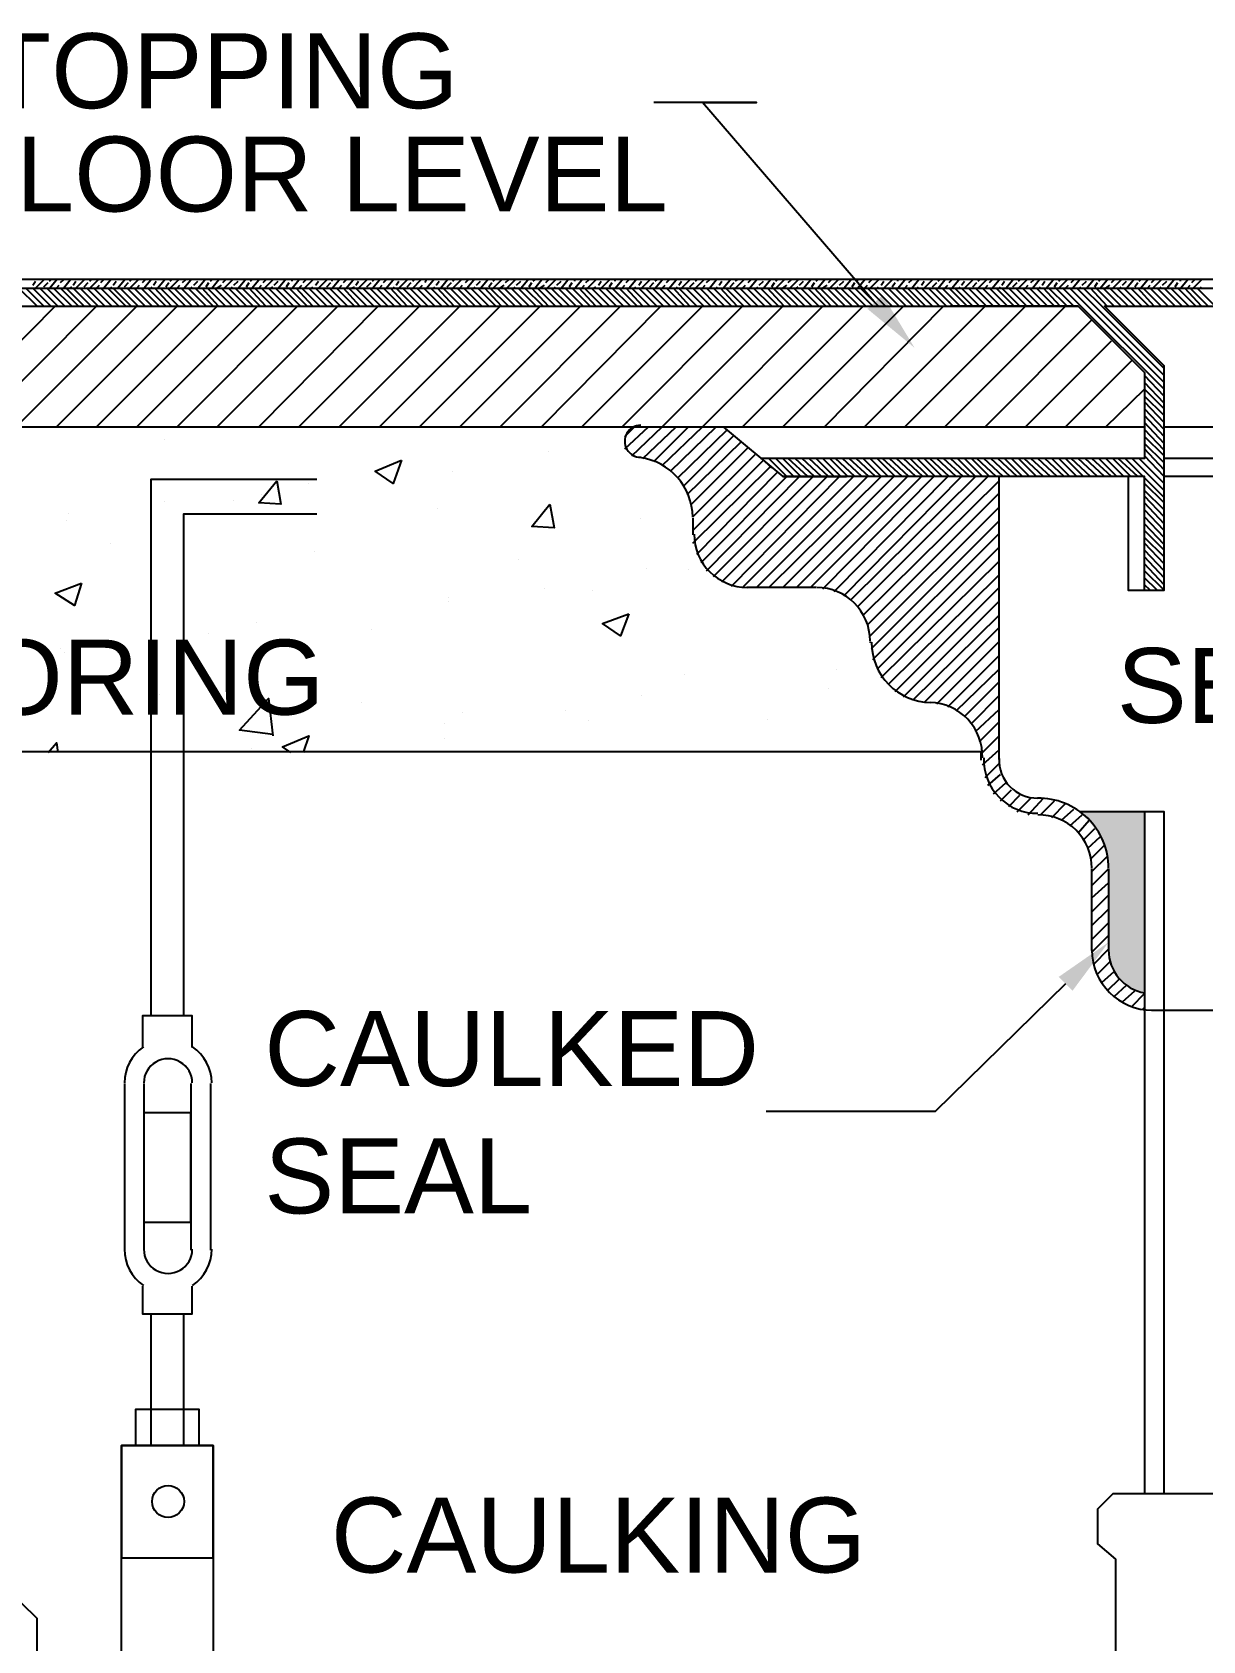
# Model space of a CAD drawing. Header units: millimetres. Extents: x 2391 to 3323, y 1596 to 2537.
# Drawn here: x 3136.99 to 3149.22, y 1768.12 to 1784.92 of the extents above; entities that cross this region are included whole.
import ezdxf

# ---------------------------------------------------------------- set-up
doc = ezdxf.new("R2010")
doc.units = ezdxf.units.MM
for name, color, linetype in [('Concrete slab piping', 201, 'Continuous'), ('HIDDEN LINES', 7, 'Continuous'), ('OUTLINE', 7, 'Continuous'), ('PIPE LINE', 7, 'Continuous'), ('PIPES', 20, 'Continuous'), ('TEXT', 130, 'Continuous'), ('VICINITY MAP', 150, 'Continuous')]:
    doc.layers.add(name, color=color, linetype=linetype)
doc.layers.add('HATCHES', color=7, linetype='Continuous', true_color=0xe6ac00)
doc.styles.add('PDF Swis721 BT', font='swiss.ttf')

msp = doc.modelspace()

# ---------------------------------------------------------------- hatches: boundary and pattern name
at = {"layer": 'HATCHES', "transparency": 33554559}
msp.add_hatch(color=256, dxfattribs=at).paths.add_polyline_path([(3148.613, 1776.775), (3147.933, 1776.775), (3148.034, 1776.673), (3148.121, 1776.572), (3148.179, 1776.442), (3148.222, 1776.311), (3148.237, 1776.181), (3148.237, 1775.255), (3148.295, 1775.11), (3148.338, 1775.037), (3148.396, 1774.979), (3148.469, 1774.936), (3148.613, 1774.878)])

# ---------------------------------------------------------------- linework, layer by layer
at = {"layer": 'Concrete slab piping', "lineweight": 25}
for points in [[(3125.564, 1782.342), (3159.01, 1782.342), (3159.01, 1782.067), (3159.256, 1781.82), (3159.314, 1781.603), (3159.502, 1781.415), (3159.502, 1781.227), (3159.662, 1781.039), (3159.662, 1780.865), (3159.792, 1780.633)], [(3125.577, 1782.06), (3147.918, 1782.06), (3148.613, 1781.365), (3148.613, 1780.467), (3144.603, 1780.467)], [(3124.897, 1780.8), (3148.613, 1780.8)], [(3143.271, 1780.8), (3144.212, 1780.8), (3144.834, 1780.279), (3145.5, 1780.279)], [(3148.816, 1780.8), (3159.704, 1780.8)], [(3157.489, 1780.467), (3148.816, 1780.467)], [(3148.613, 1779.091), (3148.613, 1780.279), (3144.834, 1780.279)], [(3147.093, 1777.325), (3147.093, 1780.279)], [(3157.098, 1780.279), (3148.816, 1780.279)], [(3143.893, 1779.844), (3143.893, 1779.671)], [(3145.182, 1779.12), (3144.458, 1779.12)], [(3146.906, 1777.317), (3146.906, 1777.404), (3123.58, 1777.404)], [(3147.745, 1776.688), (3147.875, 1776.804)], [(3148.063, 1775.327), (3148.063, 1776.181)], [(3148.686, 1774.704), (3152.132, 1774.704)]]:
    msp.add_lwpolyline(points, dxfattribs=at)
for centre, radius, start, end in [((3143.35, 1780.648), 0.167, 89.9997, 270.0003), ((3143.263, 1779.852), 0.63, 0.3349, 82.6393), ((3144.465, 1779.678), 0.557, 180, 270), ((3145.189, 1778.563), 0.557, 0, 90), ((3146.391, 1778.548), 0.63, 180.0002, 268.8629), ((3146.362, 1777.361), 0.557, 357.7848, 88.8638), ((3147.491, 1777.318), 0.557, 177.7868, 270.8804), ((3147.491, 1777.318), 0.398, 177.7868, 270.878), ((3147.506, 1776.188), 0.731, 359.9995, 90.8778), ((3147.506, 1776.188), 0.557, 359.9996, 90.8787), ((3148.693, 1775.334), 0.63, 180, 270)]:
    msp.add_arc(centre, radius, start, end, dxfattribs=at)
at = {"layer": 'HATCHES', "lineweight": 25}
for points in [[(3137.045, 1782.06), (3136.856, 1782.248)], [(3137.117, 1782.06), (3136.929, 1782.248)], [(3137.001, 1782.277), (3137.03, 1782.32)], [(3137.19, 1782.06), (3137.001, 1782.248)], [(3137.03, 1782.248), (3137.117, 1782.335)], [(3137.262, 1782.06), (3137.074, 1782.248)], [(3137.117, 1782.262), (3137.161, 1782.306)], [(3137.334, 1782.06), (3137.146, 1782.248)], [(3137.175, 1782.248), (3137.247, 1782.335)], [(3137.175, 1782.32), (3137.19, 1782.335)], [(3137.407, 1782.06), (3137.218, 1782.248)], [(3137.247, 1782.248), (3137.276, 1782.277)], [(3137.291, 1782.306), (3137.32, 1782.335)], [(3137.479, 1782.06), (3137.291, 1782.248)], [(3137.32, 1782.248), (3137.392, 1782.335)], [(3137.537, 1782.06), (3137.349, 1782.248)], [(3137.392, 1782.248), (3137.407, 1782.262)], [(3137.421, 1782.277), (3137.45, 1782.32)], [(3137.609, 1782.06), (3137.421, 1782.248)], [(3137.45, 1782.248), (3137.537, 1782.335)], [(3137.682, 1782.06), (3137.494, 1782.248)], [(3137.537, 1782.262), (3137.58, 1782.306)], [(3137.754, 1782.06), (3137.566, 1782.248)], [(3137.595, 1782.248), (3137.682, 1782.335)], [(3137.595, 1782.32), (3137.609, 1782.335)], [(3137.827, 1782.06), (3137.638, 1782.248)], [(3137.667, 1782.248), (3137.696, 1782.277)], [(3137.711, 1782.306), (3137.74, 1782.335)], [(3137.899, 1782.06), (3137.711, 1782.248)], [(3137.74, 1782.248), (3137.812, 1782.335)], [(3137.971, 1782.06), (3137.783, 1782.248)], [(3137.812, 1782.248), (3137.827, 1782.262)], [(3137.841, 1782.277), (3137.87, 1782.32)], [(3138.029, 1782.06), (3137.841, 1782.248)], [(3137.884, 1782.248), (3137.957, 1782.335)], [(3138.102, 1782.06), (3137.913, 1782.248)], [(3137.957, 1782.262), (3138, 1782.306)], [(3138.174, 1782.06), (3137.986, 1782.248)], [(3138.015, 1782.248), (3138.102, 1782.335)], [(3138.015, 1782.32), (3138.029, 1782.335)], [(3138.246, 1782.06), (3138.058, 1782.248)], [(3138.087, 1782.248), (3138.116, 1782.277)], [(3138.319, 1782.06), (3138.131, 1782.248)], [(3138.145, 1782.306), (3138.174, 1782.335)], [(3138.16, 1782.248), (3138.232, 1782.335)], [(3138.391, 1782.06), (3138.203, 1782.248)], [(3138.232, 1782.248), (3138.246, 1782.262)], [(3138.261, 1782.277), (3138.29, 1782.32)], [(3138.449, 1782.06), (3138.275, 1782.248)], [(3138.304, 1782.248), (3138.377, 1782.335)], [(3138.522, 1782.06), (3138.333, 1782.248)], [(3138.391, 1782.262), (3138.42, 1782.306)], [(3138.594, 1782.06), (3138.406, 1782.248)], [(3138.435, 1782.248), (3138.522, 1782.335)], [(3138.435, 1782.32), (3138.449, 1782.335)], [(3138.666, 1782.06), (3138.478, 1782.248)], [(3138.507, 1782.248), (3138.536, 1782.277)], [(3138.739, 1782.06), (3138.551, 1782.248)], [(3138.565, 1782.306), (3138.594, 1782.335)], [(3138.579, 1782.248), (3138.652, 1782.335)], [(3138.811, 1782.06), (3138.623, 1782.248)], [(3138.652, 1782.248), (3138.666, 1782.262)], [(3138.681, 1782.277), (3138.724, 1782.32)], [(3138.884, 1782.06), (3138.695, 1782.248)], [(3138.724, 1782.248), (3138.797, 1782.335)], [(3138.941, 1782.06), (3138.768, 1782.248)], [(3138.811, 1782.262), (3138.84, 1782.306)], [(3139.014, 1782.06), (3138.826, 1782.248)], [(3138.855, 1782.32), (3138.869, 1782.335)], [(3138.869, 1782.248), (3138.941, 1782.335)], [(3139.086, 1782.06), (3138.898, 1782.248)], [(3138.927, 1782.248), (3138.97, 1782.277)], [(3139.159, 1782.06), (3138.97, 1782.248)], [(3138.985, 1782.306), (3139.014, 1782.335)], [(3138.999, 1782.248), (3139.086, 1782.335)], [(3139.231, 1782.06), (3139.043, 1782.248)], [(3139.072, 1782.248), (3139.086, 1782.262)], [(3139.101, 1782.277), (3139.144, 1782.32)], [(3139.303, 1782.06), (3139.115, 1782.248)], [(3139.144, 1782.248), (3139.217, 1782.335)], [(3139.376, 1782.06), (3139.188, 1782.248)], [(3139.231, 1782.262), (3139.26, 1782.306)], [(3139.434, 1782.06), (3139.26, 1782.248)], [(3139.274, 1782.32), (3139.289, 1782.335)], [(3139.289, 1782.248), (3139.361, 1782.335)], [(3139.506, 1782.06), (3139.318, 1782.248)], [(3139.361, 1782.248), (3139.39, 1782.277)], [(3139.579, 1782.06), (3139.39, 1782.248)], [(3139.405, 1782.306), (3139.434, 1782.335)], [(3139.419, 1782.248), (3139.506, 1782.335)], [(3139.651, 1782.06), (3139.463, 1782.248)], [(3139.492, 1782.248), (3139.506, 1782.262)], [(3139.521, 1782.277), (3139.564, 1782.32)], [(3139.723, 1782.06), (3139.535, 1782.248)], [(3139.564, 1782.248), (3139.636, 1782.335)], [(3139.796, 1782.06), (3139.607, 1782.248)], [(3139.651, 1782.262), (3139.68, 1782.306)], [(3139.868, 1782.06), (3139.68, 1782.248)], [(3139.709, 1782.248), (3139.781, 1782.335)], [(3139.709, 1782.32), (3139.709, 1782.335)], [(3139.926, 1782.06), (3139.752, 1782.248)], [(3139.781, 1782.248), (3139.81, 1782.277)], [(3139.998, 1782.06), (3139.81, 1782.248)], [(3139.825, 1782.306), (3139.854, 1782.335)], [(3139.839, 1782.248), (3139.926, 1782.335)], [(3140.071, 1782.06), (3139.883, 1782.248)], [(3139.912, 1782.248), (3139.926, 1782.262)], [(3139.955, 1782.277), (3139.984, 1782.32)], [(3140.143, 1782.06), (3139.955, 1782.248)], [(3139.984, 1782.248), (3140.071, 1782.335)], [(3140.216, 1782.06), (3140.027, 1782.248)], [(3140.071, 1782.262), (3140.114, 1782.306)], [(3140.288, 1782.06), (3140.1, 1782.248)], [(3140.129, 1782.248), (3140.201, 1782.335)], [(3140.129, 1782.32), (3140.129, 1782.335)], [(3140.36, 1782.06), (3140.172, 1782.248)], [(3140.201, 1782.248), (3140.23, 1782.277)], [(3140.245, 1782.306), (3140.274, 1782.335)], [(3140.418, 1782.06), (3140.245, 1782.248)], [(3140.274, 1782.248), (3140.346, 1782.335)], [(3140.491, 1782.06), (3140.302, 1782.248)], [(3140.331, 1782.248), (3140.36, 1782.262)], [(3140.375, 1782.277), (3140.404, 1782.32)], [(3140.563, 1782.06), (3140.375, 1782.248)], [(3140.404, 1782.248), (3140.491, 1782.335)], [(3140.635, 1782.06), (3140.447, 1782.248)], [(3140.491, 1782.262), (3140.534, 1782.306)], [(3140.708, 1782.06), (3140.52, 1782.248)], [(3140.549, 1782.248), (3140.621, 1782.335)], [(3140.549, 1782.32), (3140.563, 1782.335)], [(3140.78, 1782.06), (3140.592, 1782.248)], [(3140.621, 1782.248), (3140.65, 1782.277)], [(3140.664, 1782.306), (3140.693, 1782.335)], [(3140.853, 1782.06), (3140.664, 1782.248)], [(3140.693, 1782.248), (3140.766, 1782.335)], [(3140.911, 1782.06), (3140.737, 1782.248)], [(3140.766, 1782.248), (3140.78, 1782.262)], [(3140.795, 1782.277), (3140.824, 1782.32)], [(3140.983, 1782.06), (3140.795, 1782.248)], [(3140.824, 1782.248), (3140.911, 1782.335)], [(3141.055, 1782.06), (3140.867, 1782.248)], [(3140.911, 1782.262), (3140.954, 1782.306)], [(3141.128, 1782.06), (3140.94, 1782.248)], [(3140.969, 1782.248), (3141.055, 1782.335)], [(3140.969, 1782.32), (3140.983, 1782.335)], [(3141.2, 1782.06), (3141.012, 1782.248)], [(3141.041, 1782.248), (3141.07, 1782.277)], [(3141.273, 1782.06), (3141.084, 1782.248)], [(3141.099, 1782.306), (3141.113, 1782.335)], [(3141.113, 1782.248), (3141.186, 1782.335)], [(3141.345, 1782.06), (3141.157, 1782.248)], [(3141.186, 1782.248), (3141.2, 1782.262)], [(3141.215, 1782.277), (3141.244, 1782.32)], [(3141.403, 1782.06), (3141.229, 1782.248)], [(3141.258, 1782.248), (3141.33, 1782.335)], [(3141.475, 1782.06), (3141.287, 1782.248)], [(3141.33, 1782.262), (3141.374, 1782.306)], [(3141.548, 1782.06), (3141.359, 1782.248)], [(3141.388, 1782.248), (3141.475, 1782.335)], [(3141.388, 1782.32), (3141.403, 1782.335)], [(3141.62, 1782.06), (3141.432, 1782.248)], [(3141.461, 1782.248), (3141.49, 1782.277)], [(3141.692, 1782.06), (3141.504, 1782.248)], [(3141.519, 1782.306), (3141.548, 1782.335)], [(3141.533, 1782.248), (3141.606, 1782.335)], [(3141.765, 1782.06), (3141.577, 1782.248)], [(3141.606, 1782.248), (3141.62, 1782.262)], [(3141.635, 1782.277), (3141.678, 1782.32)], [(3141.837, 1782.06), (3141.649, 1782.248)], [(3141.678, 1782.248), (3141.75, 1782.335)], [(3141.895, 1782.06), (3141.721, 1782.248)], [(3141.765, 1782.262), (3141.794, 1782.306)], [(3141.968, 1782.06), (3141.779, 1782.248)], [(3141.808, 1782.248), (3141.895, 1782.335)], [(3141.808, 1782.32), (3141.823, 1782.335)], [(3142.04, 1782.06), (3141.852, 1782.248)], [(3141.881, 1782.248), (3141.924, 1782.277)], [(3142.112, 1782.06), (3141.924, 1782.248)], [(3141.939, 1782.306), (3141.968, 1782.335)], [(3141.953, 1782.248), (3142.04, 1782.335)], [(3142.185, 1782.06), (3141.997, 1782.248)], [(3142.025, 1782.248), (3142.04, 1782.262)], [(3142.054, 1782.277), (3142.098, 1782.32)], [(3142.257, 1782.06), (3142.069, 1782.248)], [(3142.098, 1782.248), (3142.17, 1782.335)], [(3142.33, 1782.06), (3142.141, 1782.248)], [(3142.185, 1782.262), (3142.214, 1782.306)], [(3142.387, 1782.06), (3142.214, 1782.248)], [(3142.228, 1782.32), (3142.243, 1782.335)], [(3142.243, 1782.248), (3142.315, 1782.335)], [(3142.46, 1782.06), (3142.272, 1782.248)], [(3142.301, 1782.248), (3142.344, 1782.277)], [(3142.532, 1782.06), (3142.344, 1782.248)], [(3142.358, 1782.306), (3142.387, 1782.335)], [(3142.373, 1782.248), (3142.46, 1782.335)], [(3142.605, 1782.06), (3142.416, 1782.248)], [(3142.445, 1782.248), (3142.46, 1782.262)], [(3142.474, 1782.277), (3142.518, 1782.32)], [(3142.677, 1782.06), (3142.489, 1782.248)], [(3142.518, 1782.248), (3142.59, 1782.335)], [(3142.749, 1782.06), (3142.561, 1782.248)], [(3142.605, 1782.262), (3142.634, 1782.306)], [(3142.822, 1782.06), (3142.634, 1782.248)], [(3142.663, 1782.248), (3142.735, 1782.335)], [(3142.663, 1782.32), (3142.663, 1782.335)], [(3142.88, 1782.06), (3142.706, 1782.248)], [(3142.735, 1782.248), (3142.764, 1782.277)], [(3142.952, 1782.06), (3142.764, 1782.248)], [(3142.778, 1782.306), (3142.807, 1782.335)], [(3142.793, 1782.248), (3142.88, 1782.335)], [(3143.025, 1782.06), (3142.836, 1782.248)], [(3142.865, 1782.248), (3142.88, 1782.262)], [(3142.909, 1782.277), (3142.938, 1782.32)], [(3143.097, 1782.06), (3142.909, 1782.248)], [(3142.938, 1782.248), (3143.025, 1782.335)], [(3143.169, 1782.06), (3142.981, 1782.248)], [(3143.025, 1782.262), (3143.053, 1782.306)], [(3143.242, 1782.06), (3143.053, 1782.248)], [(3143.082, 1782.248), (3143.155, 1782.335)], [(3143.082, 1782.32), (3143.082, 1782.335)], [(3143.314, 1782.06), (3143.126, 1782.248)], [(3143.155, 1782.248), (3143.184, 1782.277)], [(3143.198, 1782.306), (3143.227, 1782.335)], [(3143.372, 1782.06), (3143.198, 1782.248)], [(3143.227, 1782.248), (3143.3, 1782.335)], [(3143.444, 1782.06), (3143.256, 1782.248)], [(3143.285, 1782.248), (3143.3, 1782.262)], [(3143.329, 1782.277), (3143.358, 1782.32)], [(3143.517, 1782.06), (3143.329, 1782.248)], [(3143.358, 1782.248), (3143.444, 1782.335)], [(3143.589, 1782.06), (3143.401, 1782.248)], [(3143.444, 1782.262), (3143.488, 1782.306)], [(3143.662, 1782.06), (3143.473, 1782.248)], [(3143.502, 1782.248), (3143.575, 1782.335)], [(3143.502, 1782.32), (3143.517, 1782.335)], [(3143.734, 1782.06), (3143.546, 1782.248)], [(3143.575, 1782.248), (3143.604, 1782.277)], [(3143.618, 1782.306), (3143.647, 1782.335)], [(3143.806, 1782.06), (3143.618, 1782.248)], [(3143.647, 1782.248), (3143.719, 1782.335)], [(3143.864, 1782.06), (3143.691, 1782.248)], [(3143.719, 1782.248), (3143.734, 1782.262)], [(3143.748, 1782.277), (3143.777, 1782.32)], [(3143.937, 1782.06), (3143.748, 1782.248)], [(3143.777, 1782.248), (3143.864, 1782.335)], [(3144.009, 1782.06), (3143.821, 1782.248)], [(3143.864, 1782.262), (3143.908, 1782.306)], [(3144.081, 1782.06), (3143.893, 1782.248)], [(3143.922, 1782.248), (3144.009, 1782.335)], [(3143.922, 1782.32), (3143.937, 1782.335)], [(3144.154, 1782.06), (3143.966, 1782.248)], [(3143.995, 1782.248), (3144.024, 1782.277)], [(3144.038, 1782.306), (3144.067, 1782.335)], [(3144.226, 1782.06), (3144.038, 1782.248)], [(3144.067, 1782.248), (3144.139, 1782.335)], [(3144.299, 1782.06), (3144.11, 1782.248)], [(3144.139, 1782.248), (3144.154, 1782.262)], [(3144.168, 1782.277), (3144.197, 1782.32)], [(3144.357, 1782.06), (3144.183, 1782.248)], [(3144.212, 1782.248), (3144.284, 1782.335)], [(3144.429, 1782.06), (3144.241, 1782.248)], [(3144.284, 1782.262), (3144.328, 1782.306)], [(3144.501, 1782.06), (3144.313, 1782.248)], [(3144.342, 1782.248), (3144.429, 1782.335)], [(3144.342, 1782.32), (3144.357, 1782.335)], [(3144.574, 1782.06), (3144.386, 1782.248)], [(3144.414, 1782.248), (3144.443, 1782.277)], [(3144.646, 1782.06), (3144.458, 1782.248)], [(3144.472, 1782.306), (3144.501, 1782.335)], [(3144.487, 1782.248), (3144.559, 1782.335)], [(3144.719, 1782.06), (3144.53, 1782.248)], [(3144.559, 1782.248), (3144.574, 1782.262)], [(3144.588, 1782.277), (3144.632, 1782.32)], [(3144.791, 1782.06), (3144.603, 1782.248)], [(3144.632, 1782.248), (3144.704, 1782.335)], [(3144.849, 1782.06), (3144.675, 1782.248)], [(3144.719, 1782.262), (3144.747, 1782.306)], [(3144.921, 1782.06), (3144.733, 1782.248)], [(3144.762, 1782.248), (3144.849, 1782.335)], [(3144.762, 1782.32), (3144.776, 1782.335)], [(3144.994, 1782.06), (3144.805, 1782.248)], [(3144.834, 1782.248), (3144.878, 1782.277)], [(3145.066, 1782.06), (3144.878, 1782.248)], [(3144.892, 1782.306), (3144.921, 1782.335)], [(3144.907, 1782.248), (3144.994, 1782.335)], [(3145.138, 1782.06), (3144.95, 1782.248)], [(3144.979, 1782.248), (3144.994, 1782.262)], [(3145.008, 1782.277), (3145.052, 1782.32)], [(3145.211, 1782.06), (3145.023, 1782.248)], [(3145.052, 1782.248), (3145.124, 1782.335)], [(3145.283, 1782.06), (3145.095, 1782.248)], [(3145.138, 1782.262), (3145.167, 1782.306)], [(3145.341, 1782.06), (3145.167, 1782.248)], [(3145.182, 1782.32), (3145.196, 1782.335)], [(3145.196, 1782.248), (3145.269, 1782.335)], [(3145.414, 1782.06), (3145.225, 1782.248)], [(3145.254, 1782.248), (3145.298, 1782.277)], [(3145.486, 1782.06), (3145.298, 1782.248)], [(3145.312, 1782.306), (3145.341, 1782.335)], [(3145.327, 1782.248), (3145.414, 1782.335)], [(3145.558, 1782.06), (3145.37, 1782.248)], [(3145.399, 1782.248), (3145.414, 1782.262)], [(3145.428, 1782.277), (3145.471, 1782.32)], [(3145.631, 1782.06), (3145.442, 1782.248)], [(3145.471, 1782.248), (3145.544, 1782.335)], [(3145.703, 1782.06), (3145.515, 1782.248)], [(3145.558, 1782.262), (3145.587, 1782.306)], [(3145.776, 1782.06), (3145.587, 1782.248)], [(3145.616, 1782.248), (3145.689, 1782.335)], [(3145.616, 1782.32), (3145.616, 1782.335)], [(3145.833, 1782.06), (3145.645, 1782.248)], [(3145.689, 1782.248), (3145.718, 1782.277)], [(3145.906, 1782.06), (3145.718, 1782.248)], [(3145.732, 1782.306), (3145.761, 1782.335)], [(3145.747, 1782.248), (3145.833, 1782.335)], [(3145.978, 1782.06), (3145.79, 1782.248)], [(3145.819, 1782.248), (3145.833, 1782.262)], [(3145.862, 1782.277), (3145.891, 1782.32)], [(3146.051, 1782.06), (3145.862, 1782.248)], [(3145.891, 1782.248), (3145.978, 1782.335)], [(3146.123, 1782.06), (3145.935, 1782.248)], [(3145.978, 1782.262), (3146.007, 1782.306)], [(3146.195, 1782.06), (3146.007, 1782.248)], [(3146.036, 1782.248), (3146.109, 1782.335)], [(3146.036, 1782.32), (3146.036, 1782.335)], [(3146.268, 1782.06), (3146.08, 1782.248)], [(3146.109, 1782.248), (3146.137, 1782.277)], [(3146.326, 1782.06), (3146.137, 1782.248)], [(3146.152, 1782.306), (3146.181, 1782.335)], [(3146.181, 1782.248), (3146.253, 1782.335)], [(3146.398, 1782.06), (3146.21, 1782.248)], [(3146.239, 1782.248), (3146.253, 1782.262)], [(3146.282, 1782.277), (3146.311, 1782.32)], [(3146.47, 1782.06), (3146.282, 1782.248)], [(3146.311, 1782.248), (3146.398, 1782.335)], [(3146.543, 1782.06), (3146.355, 1782.248)], [(3146.398, 1782.262), (3146.442, 1782.306)], [(3146.615, 1782.06), (3146.427, 1782.248)], [(3146.456, 1782.248), (3146.528, 1782.335)], [(3146.456, 1782.32), (3146.47, 1782.335)], [(3146.688, 1782.06), (3146.499, 1782.248)], [(3146.528, 1782.248), (3146.557, 1782.277)], [(3146.572, 1782.306), (3146.601, 1782.335)], [(3146.76, 1782.06), (3146.572, 1782.248)], [(3146.601, 1782.248), (3146.673, 1782.335)], [(3146.818, 1782.06), (3146.63, 1782.248)], [(3146.673, 1782.248), (3146.688, 1782.262)], [(3146.702, 1782.277), (3146.731, 1782.32)], [(3146.89, 1782.06), (3146.702, 1782.248)], [(3146.731, 1782.248), (3146.818, 1782.335)], [(3146.963, 1782.06), (3146.775, 1782.248)], [(3146.818, 1782.262), (3146.861, 1782.306)], [(3147.035, 1782.06), (3146.847, 1782.248)], [(3146.876, 1782.248), (3146.963, 1782.335)], [(3146.876, 1782.32), (3146.89, 1782.335)], [(3147.108, 1782.06), (3146.919, 1782.248)], [(3146.948, 1782.248), (3146.977, 1782.277)], [(3146.992, 1782.306), (3147.021, 1782.335)], [(3147.18, 1782.06), (3146.992, 1782.248)], [(3147.021, 1782.248), (3147.093, 1782.335)], [(3147.252, 1782.06), (3147.064, 1782.248)], [(3147.093, 1782.248), (3147.108, 1782.262)], [(3147.122, 1782.277), (3147.151, 1782.32)], [(3147.31, 1782.06), (3147.122, 1782.248)], [(3147.165, 1782.248), (3147.238, 1782.335)], [(3147.383, 1782.06), (3147.194, 1782.248)], [(3147.238, 1782.262), (3147.281, 1782.306)], [(3147.455, 1782.06), (3147.267, 1782.248)], [(3147.296, 1782.248), (3147.383, 1782.335)], [(3147.296, 1782.32), (3147.31, 1782.335)], [(3147.527, 1782.06), (3147.339, 1782.248)], [(3147.368, 1782.248), (3147.397, 1782.277)], [(3147.6, 1782.06), (3147.412, 1782.248)], [(3147.426, 1782.306), (3147.455, 1782.335)], [(3147.441, 1782.248), (3147.513, 1782.335)], [(3147.672, 1782.06), (3147.484, 1782.248)], [(3147.513, 1782.248), (3147.527, 1782.262)], [(3147.542, 1782.277), (3147.571, 1782.32)], [(3147.73, 1782.06), (3147.556, 1782.248)], [(3147.585, 1782.248), (3147.658, 1782.335)], [(3147.803, 1782.06), (3147.614, 1782.248)], [(3147.672, 1782.262), (3147.701, 1782.306)], [(3147.875, 1782.06), (3147.687, 1782.248)], [(3147.716, 1782.248), (3147.803, 1782.335)], [(3147.716, 1782.32), (3147.73, 1782.335)], [(3148.816, 1781.191), (3147.947, 1782.06), (3147.759, 1782.248)], [(3147.788, 1782.248), (3147.817, 1782.277)], [(3148.816, 1781.263), (3148.02, 1782.06), (3147.832, 1782.248)], [(3147.846, 1782.306), (3147.875, 1782.335)], [(3147.86, 1782.248), (3147.933, 1782.335)], [(3148.816, 1781.336), (3148.092, 1782.06), (3147.904, 1782.248)], [(3147.933, 1782.248), (3147.947, 1782.262)], [(3147.962, 1782.277), (3148.005, 1782.32)], [(3148.816, 1781.408), (3148.165, 1782.06), (3147.976, 1782.248)], [(3148.005, 1782.248), (3148.078, 1782.335)], [(3148.222, 1782.06), (3148.049, 1782.248)], [(3148.092, 1782.262), (3148.121, 1782.306)], [(3148.295, 1782.06), (3148.107, 1782.248)], [(3148.136, 1782.32), (3148.15, 1782.335)], [(3148.15, 1782.248), (3148.222, 1782.335)], [(3148.367, 1782.06), (3148.179, 1782.248)], [(3148.208, 1782.248), (3148.251, 1782.277)], [(3148.44, 1782.06), (3148.251, 1782.248)], [(3148.266, 1782.306), (3148.295, 1782.335)], [(3148.28, 1782.248), (3148.367, 1782.335)], [(3148.512, 1782.06), (3148.324, 1782.248)], [(3148.353, 1782.248), (3148.367, 1782.262)], [(3148.382, 1782.277), (3148.425, 1782.32)], [(3148.584, 1782.06), (3148.396, 1782.248)], [(3148.425, 1782.248), (3148.498, 1782.335)], [(3148.657, 1782.06), (3148.469, 1782.248)], [(3148.512, 1782.262), (3148.541, 1782.306)], [(3148.715, 1782.06), (3148.541, 1782.248)], [(3148.555, 1782.32), (3148.57, 1782.335)], [(3148.57, 1782.248), (3148.642, 1782.335)], [(3148.787, 1782.06), (3148.599, 1782.248)], [(3148.642, 1782.248), (3148.671, 1782.277)], [(3148.86, 1782.06), (3148.671, 1782.248)], [(3148.686, 1782.306), (3148.715, 1782.335)], [(3148.7, 1782.248), (3148.787, 1782.335)], [(3148.932, 1782.06), (3148.744, 1782.248)], [(3148.773, 1782.248), (3148.787, 1782.262)], [(3148.802, 1782.277), (3148.845, 1782.32)], [(3149.004, 1782.06), (3148.816, 1782.248)], [(3148.845, 1782.248), (3148.917, 1782.335)], [(3149.077, 1782.06), (3148.888, 1782.248)], [(3148.932, 1782.262), (3148.961, 1782.306)], [(3149.149, 1782.06), (3148.961, 1782.248)], [(3148.99, 1782.248), (3149.062, 1782.335)], [(3148.99, 1782.32), (3148.99, 1782.335)], [(3149.207, 1782.06), (3149.033, 1782.248)], [(3149.062, 1782.248), (3149.091, 1782.277)], [(3149.279, 1782.06), (3149.091, 1782.248)], [(3149.106, 1782.306), (3149.135, 1782.335)], [(3149.12, 1782.248), (3149.207, 1782.335)], [(3149.352, 1782.06), (3149.164, 1782.248)], [(3149.193, 1782.248), (3149.207, 1782.262)], [(3135.988, 1780.8), (3137.233, 1782.06)], [(3136.408, 1780.8), (3137.667, 1782.06)], [(3136.828, 1780.8), (3138.087, 1782.06)], [(3137.247, 1780.8), (3138.507, 1782.06)], [(3137.667, 1780.8), (3138.927, 1782.06)], [(3138.087, 1780.8), (3139.347, 1782.06)], [(3138.507, 1780.8), (3139.767, 1782.06)], [(3138.927, 1780.8), (3140.187, 1782.06)], [(3139.361, 1780.8), (3140.607, 1782.06)], [(3139.781, 1780.8), (3141.041, 1782.06)], [(3140.201, 1780.8), (3141.461, 1782.06)], [(3140.621, 1780.8), (3141.881, 1782.06)], [(3141.041, 1780.8), (3142.301, 1782.06)], [(3141.461, 1780.8), (3142.72, 1782.06)], [(3141.881, 1780.8), (3143.14, 1782.06)], [(3142.315, 1780.8), (3143.56, 1782.06)], [(3142.735, 1780.8), (3143.995, 1782.06)], [(3143.155, 1780.8), (3144.414, 1782.06)], [(3143.256, 1780.496), (3143.575, 1780.8), (3144.834, 1782.06)], [(3143.575, 1780.395), (3143.995, 1780.8), (3145.254, 1782.06)], [(3144.414, 1780.8), (3145.674, 1782.06)], [(3144.834, 1780.8), (3146.094, 1782.06)], [(3145.269, 1780.8), (3146.514, 1782.06)], [(3145.689, 1780.8), (3146.948, 1782.06)], [(3146.109, 1780.8), (3147.368, 1782.06)], [(3146.528, 1780.8), (3147.788, 1782.06)], [(3146.948, 1780.8), (3148.063, 1781.915)], [(3147.368, 1780.8), (3148.266, 1781.698)], [(3147.788, 1780.8), (3148.483, 1781.495)], [(3148.816, 1781.118), (3148.613, 1781.336)], [(3148.208, 1780.8), (3148.613, 1781.191), (3148.816, 1780.988)], [(3148.816, 1781.046), (3148.613, 1781.263)], [(3148.816, 1780.916), (3148.613, 1781.118)], [(3148.816, 1780.843), (3148.613, 1781.061)], [(3148.816, 1780.771), (3148.613, 1780.988)], [(3148.816, 1780.699), (3148.613, 1780.916)], [(3148.816, 1780.626), (3148.613, 1780.843)], [(3138.377, 1780.67), (3138.377, 1780.67)], [(3143.184, 1780.699), (3143.285, 1780.8)], [(3143.184, 1780.568), (3143.43, 1780.8)], [(3143.372, 1780.467), (3143.719, 1780.8)], [(3143.488, 1780.438), (3143.85, 1780.8)], [(3143.662, 1780.337), (3144.139, 1780.8)], [(3143.734, 1780.264), (3144.255, 1780.771)], [(3143.792, 1780.177), (3144.328, 1780.713)], [(3148.816, 1780.554), (3148.613, 1780.771)], [(3148.816, 1780.496), (3148.613, 1780.699)], [(3142.387, 1780.539), (3142.387, 1780.539)], [(3143.835, 1780.09), (3144.4, 1780.641)], [(3143.879, 1779.989), (3144.472, 1780.583)], [(3143.893, 1779.859), (3144.545, 1780.51)], [(3148.816, 1780.423), (3148.613, 1780.626)], [(3148.816, 1780.351), (3148.613, 1780.568)], [(3148.816, 1780.279), (3148.613, 1780.496)], [(3141.388, 1780.337), (3141.388, 1780.337)], [(3143.893, 1779.714), (3144.632, 1780.452)], [(3143.893, 1779.584), (3144.704, 1780.38)], [(3143.98, 1779.381), (3144.878, 1780.279), (3144.69, 1780.467)], [(3144.719, 1780.366), (3144.617, 1780.467)], [(3144.69, 1779.12), (3145.862, 1780.279), (3145.674, 1780.467)], [(3144.95, 1780.279), (3144.762, 1780.467)], [(3145.023, 1780.279), (3144.834, 1780.467)], [(3145.095, 1780.279), (3144.892, 1780.467)], [(3145.167, 1780.279), (3144.965, 1780.467)], [(3145.24, 1780.279), (3145.037, 1780.467)], [(3145.312, 1780.279), (3145.109, 1780.467)], [(3145.37, 1780.279), (3145.182, 1780.467)], [(3145.442, 1780.279), (3145.254, 1780.467)], [(3145.515, 1780.279), (3145.327, 1780.467)], [(3145.587, 1780.279), (3145.385, 1780.467)], [(3145.66, 1780.279), (3145.457, 1780.467)], [(3145.732, 1780.279), (3145.529, 1780.467)], [(3145.544, 1778.99), (3146.847, 1780.279), (3146.659, 1780.467)], [(3145.804, 1780.279), (3145.602, 1780.467)], [(3145.935, 1780.279), (3145.747, 1780.467)], [(3146.007, 1780.279), (3145.819, 1780.467)], [(3146.08, 1780.279), (3145.877, 1780.467)], [(3146.152, 1780.279), (3145.949, 1780.467)], [(3146.224, 1780.279), (3146.022, 1780.467)], [(3146.297, 1780.279), (3146.094, 1780.467)], [(3146.355, 1780.279), (3146.166, 1780.467)], [(3146.427, 1780.279), (3146.239, 1780.467)], [(3146.499, 1780.279), (3146.311, 1780.467)], [(3146.572, 1780.279), (3146.369, 1780.467)], [(3146.644, 1780.279), (3146.442, 1780.467)], [(3146.717, 1780.279), (3146.514, 1780.467)], [(3146.789, 1780.279), (3146.586, 1780.467)], [(3146.919, 1780.279), (3146.731, 1780.467)], [(3146.992, 1780.279), (3146.804, 1780.467)], [(3147.064, 1780.279), (3146.861, 1780.467)], [(3147.137, 1780.279), (3146.934, 1780.467)], [(3147.209, 1780.279), (3147.006, 1780.467)], [(3147.281, 1780.279), (3147.079, 1780.467)], [(3147.339, 1780.279), (3147.151, 1780.467)], [(3147.412, 1780.279), (3147.223, 1780.467)], [(3147.484, 1780.279), (3147.296, 1780.467)], [(3147.556, 1780.279), (3147.354, 1780.467)], [(3147.629, 1780.279), (3147.426, 1780.467)], [(3147.701, 1780.279), (3147.498, 1780.467)], [(3147.774, 1780.279), (3147.571, 1780.467)], [(3147.832, 1780.279), (3147.643, 1780.467)], [(3147.904, 1780.279), (3147.716, 1780.467)], [(3147.976, 1780.279), (3147.788, 1780.467)], [(3148.049, 1780.279), (3147.846, 1780.467)], [(3148.121, 1780.279), (3147.918, 1780.467)], [(3148.193, 1780.279), (3147.991, 1780.467)], [(3148.266, 1780.279), (3148.063, 1780.467)], [(3148.324, 1780.279), (3148.136, 1780.467)], [(3148.396, 1780.279), (3148.208, 1780.467)], [(3148.469, 1780.279), (3148.28, 1780.467)], [(3148.541, 1780.279), (3148.338, 1780.467)], [(3148.816, 1780.062), (3148.411, 1780.467)], [(3148.816, 1780.134), (3148.483, 1780.467)], [(3148.816, 1780.206), (3148.555, 1780.467)], [(3139.883, 1780.206), (3139.883, 1780.206)], [(3143.937, 1779.468), (3144.776, 1780.322)], [(3144.038, 1779.294), (3145.008, 1780.279)], [(3144.11, 1779.236), (3145.153, 1780.279)], [(3144.197, 1779.178), (3145.298, 1780.279)], [(3144.299, 1779.135), (3145.428, 1780.279)], [(3144.414, 1779.12), (3145.573, 1780.279)], [(3144.559, 1779.12), (3145.718, 1780.279)], [(3144.834, 1779.12), (3145.993, 1780.279)], [(3144.979, 1779.12), (3146.137, 1780.279)], [(3145.124, 1779.12), (3146.282, 1780.279)], [(3145.254, 1779.106), (3146.413, 1780.279)], [(3145.37, 1779.077), (3146.557, 1780.279)], [(3145.471, 1779.034), (3146.702, 1780.279)], [(3145.616, 1778.918), (3146.977, 1780.279)], [(3145.674, 1778.831), (3147.093, 1780.235)], [(3148.816, 1780.004), (3148.613, 1780.206)], [(3138.377, 1780.018), (3138.377, 1780.018)], [(3139.101, 1780.033), (3139.101, 1780.033)], [(3139.39, 1780.09), (3139.39, 1780.09)], [(3145.718, 1778.729), (3147.093, 1780.105)], [(3148.816, 1779.931), (3148.613, 1780.134)], [(3148.816, 1779.859), (3148.613, 1780.076)], [(3148.816, 1779.786), (3148.613, 1780.004)], [(3137.378, 1779.888), (3137.378, 1779.888)], [(3141.229, 1779.946), (3141.229, 1779.946)], [(3143.343, 1779.844), (3143.343, 1779.844)], [(3145.747, 1778.614), (3147.093, 1779.96)], [(3148.816, 1779.714), (3148.613, 1779.931)], [(3148.816, 1779.642), (3148.613, 1779.859)], [(3137.349, 1779.815), (3137.349, 1779.815)], [(3145.761, 1778.483), (3147.093, 1779.815)], [(3145.776, 1778.367), (3147.093, 1779.685)], [(3148.816, 1779.569), (3148.613, 1779.786)], [(3148.816, 1779.511), (3148.613, 1779.714)], [(3137.812, 1779.584), (3137.812, 1779.584)], [(3139.941, 1779.497), (3139.941, 1779.497)], [(3145.819, 1778.266), (3147.093, 1779.54)], [(3148.816, 1779.439), (3148.613, 1779.642)], [(3148.816, 1779.367), (3148.613, 1779.584)], [(3148.816, 1779.294), (3148.613, 1779.511)], [(3142.069, 1779.41), (3142.069, 1779.41)], [(3143.415, 1779.323), (3143.415, 1779.323)], [(3145.862, 1778.179), (3147.093, 1779.395)], [(3148.816, 1779.222), (3148.613, 1779.439)], [(3148.816, 1779.149), (3148.613, 1779.367)], [(3143.85, 1779.309), (3143.85, 1779.309)], [(3145.935, 1778.107), (3147.093, 1779.251)], [(3148.816, 1779.091), (3148.613, 1779.294)], [(3148.744, 1779.091), (3148.613, 1779.222)], [(3141.345, 1779.019), (3141.345, 1779.019)], [(3142.344, 1779.106), (3142.344, 1779.106)], [(3142.851, 1779.091), (3142.851, 1779.091)], [(3146.007, 1778.034), (3147.093, 1779.12)], [(3148.671, 1779.091), (3148.613, 1779.149)], [(3141.345, 1778.976), (3141.345, 1778.976)], [(3146.094, 1777.977), (3147.093, 1778.976)], [(3146.195, 1777.948), (3147.093, 1778.831)], [(3139.332, 1778.758), (3139.332, 1778.758)], [(3140.534, 1778.686), (3140.534, 1778.686)], [(3146.311, 1777.919), (3147.093, 1778.701)], [(3137.291, 1778.483), (3137.291, 1778.483)], [(3138.84, 1778.643), (3138.84, 1778.643)], [(3146.442, 1777.904), (3147.093, 1778.556)], [(3137.334, 1778.44), (3137.334, 1778.44)], [(3146.557, 1777.875), (3147.093, 1778.411)], [(3138.218, 1778.295), (3138.218, 1778.295)], [(3143.806, 1778.208), (3143.806, 1778.208)], [(3145.399, 1778.266), (3145.399, 1778.266)], [(3146.644, 1777.832), (3147.093, 1778.266)], [(3138.319, 1778.006), (3138.319, 1778.006)], [(3143.358, 1777.991), (3143.358, 1777.991)], [(3145.312, 1778.063), (3145.312, 1778.063)], [(3146.731, 1777.774), (3147.093, 1778.136)], [(3146.804, 1777.701), (3147.093, 1777.991)], [(3139.506, 1777.586), (3139.159, 1777.629), (3139.463, 1777.962), (3139.506, 1777.571)], [(3140.433, 1777.919), (3140.433, 1777.919)], [(3141.49, 1777.817), (3141.49, 1777.817)], [(3142.561, 1777.832), (3142.561, 1777.832)], [(3146.847, 1777.615), (3147.093, 1777.846)], [(3141.302, 1777.701), (3141.302, 1777.701)], [(3142.807, 1777.73), (3142.807, 1777.73)], [(3144.675, 1777.745), (3144.675, 1777.745)], [(3146.804, 1777.644), (3146.804, 1777.644)], [(3146.89, 1777.513), (3147.093, 1777.716)], [(3137.161, 1777.397), (3137.247, 1777.499), (3137.262, 1777.397)], [(3139.694, 1777.397), (3139.607, 1777.455), (3139.883, 1777.571), (3139.825, 1777.397)], [(3141.302, 1777.542), (3141.302, 1777.542)], [(3146.919, 1777.397), (3147.093, 1777.571)], [(3139.173, 1777.412), (3139.173, 1777.412)], [(3139.289, 1777.441), (3139.289, 1777.441)], [(3140.302, 1777.397), (3140.302, 1777.397)], [(3146.919, 1777.267), (3147.093, 1777.426)], [(3146.948, 1777.137), (3147.093, 1777.282)], [(3146.977, 1777.05), (3147.108, 1777.166)], [(3147.035, 1776.963), (3147.165, 1777.079)], [(3147.108, 1776.891), (3147.223, 1777.006)], [(3147.194, 1776.833), (3147.31, 1776.949)], [(3147.281, 1776.775), (3147.426, 1776.92)], [(3147.397, 1776.746), (3147.556, 1776.92)], [(3147.527, 1776.746), (3147.672, 1776.891)], [(3147.643, 1776.717), (3147.788, 1776.862)], [(3147.832, 1776.63), (3147.962, 1776.746)], [(3147.918, 1776.558), (3148.034, 1776.688)], [(3147.976, 1776.485), (3148.092, 1776.601)], [(3148.02, 1776.398), (3148.15, 1776.514)], [(3148.049, 1776.283), (3148.193, 1776.427)], [(3148.063, 1776.152), (3148.222, 1776.311)], [(3148.063, 1776.007), (3148.237, 1776.181)], [(3148.063, 1775.877), (3148.237, 1776.036)], [(3148.063, 1775.732), (3148.237, 1775.906)], [(3148.063, 1775.588), (3148.237, 1775.761)], [(3148.063, 1775.443), (3148.237, 1775.616)], [(3148.063, 1775.312), (3148.237, 1775.486)], [(3148.078, 1775.182), (3148.237, 1775.341)], [(3148.121, 1775.081), (3148.251, 1775.211)], [(3148.165, 1774.994), (3148.295, 1775.11)], [(3148.222, 1774.907), (3148.353, 1775.037)], [(3148.295, 1774.849), (3148.425, 1774.965)], [(3148.382, 1774.791), (3148.512, 1774.907)], [(3148.483, 1774.748), (3148.613, 1774.878)], [(3148.599, 1774.719), (3148.613, 1774.733)]]:
    msp.add_lwpolyline(points, dxfattribs=at)
for points in [[(3140.853, 1780.452), (3140.766, 1780.206), (3140.578, 1780.337)], [(3139.55, 1780.235), (3139.593, 1779.989), (3139.361, 1780.004)], [(3142.402, 1779.989), (3142.445, 1779.743), (3142.214, 1779.757)], [(3137.508, 1779.164), (3137.436, 1778.932), (3137.233, 1779.062)], [(3143.227, 1778.845), (3143.14, 1778.614), (3142.952, 1778.744)]]:
    msp.add_lwpolyline(points, close=True, dxfattribs=at)
at = {"layer": 'HIDDEN LINES', "lineweight": 25}
for points in [[(3139.969, 1780.25), (3138.232, 1780.25), (3138.232, 1777.991)], [(3138.579, 1777.817), (3138.579, 1779.888), (3139.969, 1779.888)], [(3138.232, 1777.991), (3138.232, 1774.646)], [(3138.579, 1774.646), (3138.579, 1777.817)]]:
    msp.add_lwpolyline(points, dxfattribs=at)
at = {"layer": 'OUTLINE', "lineweight": 25}
for points in [[(3125.577, 1782.248), (3159.01, 1782.248)], [(3147.918, 1782.06), (3146.586, 1782.06)], [(3148.44, 1780.279), (3148.44, 1779.091), (3148.816, 1779.091), (3148.816, 1781.437), (3148.193, 1782.06), (3159.017, 1782.06)], [(3148.237, 1776.775), (3148.063, 1776.775)], [(3138.666, 1774.313), (3138.666, 1774.646), (3138.145, 1774.646), (3138.145, 1774.313)], [(3137.957, 1773.937), (3137.957, 1772.199)], [(3138.16, 1773.937), (3138.16, 1772.199)], [(3138.652, 1773.937), (3138.652, 1772.199)], [(3138.855, 1773.937), (3138.855, 1772.199)], [(3138.145, 1771.823), (3138.145, 1771.533), (3138.666, 1771.533), (3138.666, 1771.823)], [(3138.232, 1771.533), (3138.232, 1770.158), (3138.579, 1770.158), (3138.579, 1771.533)]]:
    msp.add_lwpolyline(points, dxfattribs=at)
for points in [[(3138.16, 1772.489), (3138.652, 1772.489), (3138.652, 1773.633), (3138.16, 1773.633)], [(3138.073, 1770.158), (3138.739, 1770.158), (3138.739, 1770.534), (3138.073, 1770.534)]]:
    msp.add_lwpolyline(points, close=True, dxfattribs=at)
msp.add_circle((3138.413, 1769.572), 0.167, dxfattribs=at)
for centre, radius, start, end in [((3138.413, 1773.944), 0.456, 124.1504, 180.0002), ((3138.413, 1773.944), 0.456, 359.9998, 55.8496), ((3138.413, 1773.944), 0.253, 359.9998, 180.0002), ((3138.413, 1772.207), 0.456, 179.9998, 235.8496), ((3138.413, 1772.207), 0.253, 179.9998, 0.0002), ((3138.413, 1772.207), 0.456, 304.1504, 0.0002)]:
    msp.add_arc(centre, radius, start, end, dxfattribs=at)
at = {"layer": 'PIPE LINE', "lineweight": 25}
for points in [[(3145.747, 1778.556), (3145.747, 1778.541)], [(3148.237, 1776.181), (3148.237, 1775.327)]]:
    msp.add_lwpolyline(points, dxfattribs=at)
msp.add_arc((3148.693, 1775.334), 0.456, 179.9994, 260.2017, dxfattribs=at)
at = {"layer": 'PIPES', "lineweight": 25}
for points in [[(3145.79, 1782.103), (3143.995, 1784.188), (3144.559, 1784.188), (3143.488, 1784.188)], [(3148.816, 1769.651), (3148.816, 1776.775), (3147.933, 1776.775)], [(3148.613, 1776.775), (3148.613, 1769.651)], [(3147.788, 1774.979), (3146.427, 1773.647), (3144.69, 1773.647), (3144.661, 1773.647)]]:
    msp.add_lwpolyline(points, dxfattribs=at)
for points in [[(3137.928, 1770.158), (3137.928, 1768.985), (3138.884, 1768.985), (3138.884, 1770.158), (3137.928, 1770.158), (3138.884, 1770.158), (3138.884, 1763.744), (3137.928, 1763.744)], [(3152.783, 1769.13), (3152.783, 1769.492), (3152.624, 1769.651), (3148.28, 1769.651), (3148.121, 1769.492), (3148.121, 1769.13), (3148.309, 1768.971), (3148.309, 1766.509), (3148.628, 1766.191), (3152.277, 1766.191), (3152.595, 1766.509), (3152.595, 1768.971)], [(3136.523, 1763.773), (3136.885, 1763.773), (3137.045, 1763.932), (3137.045, 1768.348), (3136.885, 1768.507), (3136.523, 1768.507), (3136.364, 1768.319), (3133.888, 1768.319), (3133.584, 1768.001), (3133.584, 1764.28), (3133.888, 1763.961), (3136.364, 1763.961)]]:
    msp.add_lwpolyline(points, close=True, dxfattribs=at)
at = {"layer": 'PIPES', "transparency": 33554559}
for points in [[(3145.877, 1782.175), (3146.21, 1781.625), (3145.718, 1782.031)], [(3147.716, 1775.052), (3148.237, 1775.414), (3147.86, 1774.907)]]:
    msp.add_solid(points, dxfattribs=at)
at = {"layer": 'VICINITY MAP', "lineweight": 25}
for points in [[(3138.232, 1779.888), (3138.232, 1779.888)], [(3146.919, 1777.397), (3146.919, 1777.397)]]:
    msp.add_lwpolyline(points, dxfattribs=at)

# ---------------------------------------------------------------- texts
at = {"layer": 'TEXT', "attachment_point": 7, "style": 'PDF Swis721 BT'}
for s, insert, char_height in [('2 THK. TOPPING', (3132.817, 1784.116), 0.78306), ('FINISH FLOOR LEVEL', (3132.267, 1783.037), 0.78306), ('CONCRETE FLOORING', (3127.894, 1777.781), 0.78306), ('SECTION', (3148.324, 1777.694), 0.7831), ('CAULKED', (3139.419, 1773.901), 0.7831), ('SEAL', (3139.419, 1772.57), 0.7831), ('CAULKING', (3140.114, 1768.819), 0.7831)]:
    msp.add_mtext(s, dxfattribs=dict(at, insert=insert, char_height=char_height))

doc.saveas('drawing.dxf')
